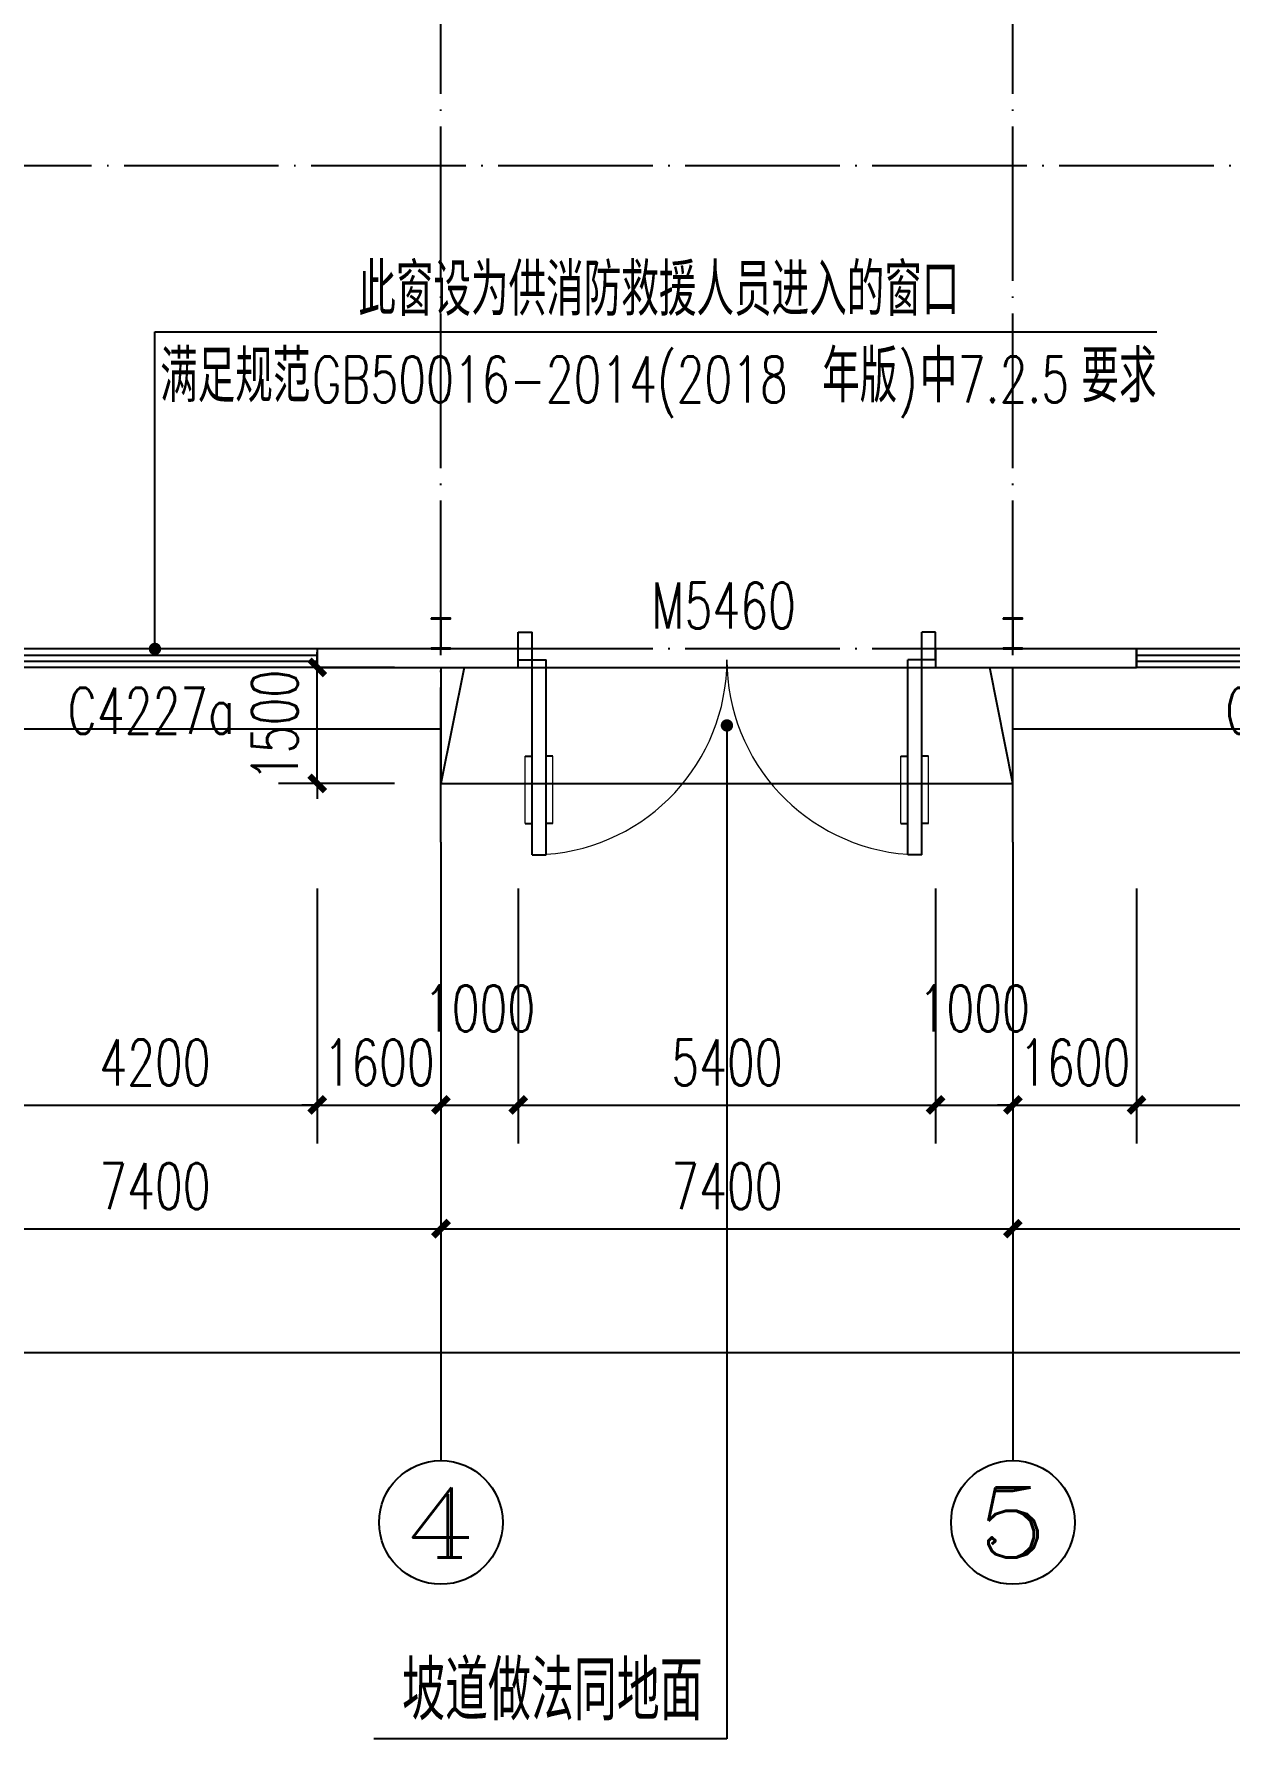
# Model space of a CAD drawing. Extents: x 13898408 to 14113608, y -853943 to -68012.
# Drawn here: x 13933544 to 13949016, y -303743 to -281690 of the extents above; entities that cross this region are included whole.
import ezdxf
from ezdxf.enums import TextEntityAlignment as Align

# ---------------------------------------------------------------- set-up
doc = ezdxf.new("R2010")
doc.units = 0
doc.header["$LTSCALE"] = 1000
doc.header["$MEASUREMENT"] = 0
doc.linetypes.add('DOTE', pattern=[2.42, 2, -0.2, 0.02, -0.2])
for name, color, linetype in [('AXIS', 3, 'Continuous'), ('AXIS_TEXT', 7, 'Continuous'), ('COLUMN', 2, 'Continuous'), ('DIM_LEAD', 3, 'Continuous'), ('DOTE', 1, 'DOTE'), ('PUB_DIM', 3, 'Continuous'), ('PUB_TEXT', 7, 'Continuous'), ('WALL-PARAPET', 6, 'Continuous'), ('WINDOW', 4, 'Continuous'), ('WINDOW_TEXT', 7, 'Continuous')]:
    doc.layers.add(name, color=color, linetype=linetype)
doc.styles.add('_TCH_AXIS', font='COMPLEX', dxfattribs={"bigfont": 'GBCBIG'})
doc.styles.add('_TCH_DIM', font='SIMPLEX', dxfattribs={"bigfont": 'GBCBIG'})
doc.styles.add('_TCH_DIM_T3', font='SIMPLEX', dxfattribs={"width": 0.705882, "bigfont": 'GBCBIG'})
doc.styles.add('_TCH_WINDOW', font='SIMPLEX', dxfattribs={"height": 3.5, "bigfont": 'GBCBIG'})
doc.styles.add('COMPLEX', font='COMPLEX')
doc.dimstyles.new('_TCH_ARCH&&200', dxfattribs={"dimtxt": 595, "dimasz": 200, "dimexe": 500, "dimexo": 600, "dimgap": 252.5, "dimtad": 1, "dimdec": 0, "dimzin": 0, "dimdsep": 46, "dimtxsty": '_TCH_DIM_T3', "dimblk": 'ARCHTICK', "dimcen": 0.09, "dimclrt": 7, "dimazin": 2, "dimtfac": 1, "dimtdec": 0, "dimtix": 1, "dimtmove": 2, "dimatfit": 3, "dimfxl": 0, "dimtolj": 1, "dimtzin": 0, "dimarcsym": 0})

# ---------------------------------------------------------------- blocks, each defined once
blk = doc.blocks.new('A$C797E1D2B')
at = {"layer": 'COLUMN'}
h = blk.add_hatch(color=256, dxfattribs=at)
h.paths.add_polyline_path([(125, 400), (250, 400), (250, 388), (130, 388), (130, 200), (125, 200)])
h.paths.add_polyline_path([(0, 400), (125, 400), (125, 200), (120, 200), (120, 388), (0, 388)])
h.paths.add_polyline_path([(0, 12), (120, 12), (120, 200), (125, 200), (125, 0), (0, 0)])
h.paths.add_polyline_path([(125, 200), (130, 200), (130, 12), (250, 12), (250, 0), (125, 0)])
blk.add_lwpolyline([(250, 0), (250, 12), (130, 12), (130, 388), (250, 388), (250, 400), (0, 400), (0, 388), (120, 388), (120, 12), (0, 12), (0, 0)], close=True, dxfattribs=at)
blk = doc.blocks.new('_AXISO')
blk.add_circle((0, 0), 0.5)
at = {"layer": 'AXIS_TEXT', "style": 'COMPLEX', "width": 1.041667}
blk.add_attdef('A', text='', height=0.56, dxfattribs=at).set_placement((-0.25, -0.28), (0.25, -0.28), align=Align.FIT)
blk = doc.blocks.new('_ArchTick')
at = {"color": 0, "linetype": 'ByBlock', "const_width": 0.4}
blk.add_lwpolyline([(-0.5, -0.5), (0.5, 0.5)], dxfattribs=at)
blk = doc.blocks.new('*D58')
at = {"layer": 'AXIS', "color": 0, "lineweight": -2}
for p, q in [((13916368, -292743), (13916368, -299243)), ((14079648, -292743), (14079648, -299243)), ((13916368, -298743), (14079648, -298743))]:
    blk.add_line(p, q, dxfattribs=at)
at = {"layer": 'Defpoints', "color": 0}
for p in [(13916368, -292143), (14079648, -292143), (14079648, -298743)]:
    blk.add_point(p, dxfattribs=at)
at = {"layer": 'AXIS', "color": 0, "lineweight": -2, "xscale": 200, "yscale": 200, "zscale": 200, "rotation": 180}
blk.add_blockref('_ArchTick', (13916368, -298743), dxfattribs=at)
at = {"layer": 'AXIS', "color": 0, "lineweight": -2, "xscale": 200, "yscale": 200, "zscale": 200}
blk.add_blockref('_ArchTick', (14079648, -298743), dxfattribs=at)
at = {"layer": 'AXIS', "color": 7, "insert": (13998008, -298193), "char_height": 595, "attachment_point": 5, "style": '_TCH_DIM_T3'}
blk.add_mtext('\\A1;163280', dxfattribs=at)
blk = doc.blocks.new('*D64')
at = {"layer": 'AXIS', "color": 0, "lineweight": -2}
for p, q in [((13931408, -292743), (13931408, -297643)), ((13938808, -292743), (13938808, -297643)), ((13931408, -297143), (13938808, -297143))]:
    blk.add_line(p, q, dxfattribs=at)
at = {"layer": 'Defpoints', "color": 0}
for p in [(13931408, -292143), (13938808, -292143), (13938808, -297143)]:
    blk.add_point(p, dxfattribs=at)
at = {"layer": 'AXIS', "color": 0, "lineweight": -2, "xscale": 200, "yscale": 200, "zscale": 200, "rotation": 180}
blk.add_blockref('_ArchTick', (13931408, -297143), dxfattribs=at)
at = {"layer": 'AXIS', "color": 0, "lineweight": -2, "xscale": 200, "yscale": 200, "zscale": 200}
blk.add_blockref('_ArchTick', (13938808, -297143), dxfattribs=at)
at = {"layer": 'AXIS', "color": 7, "insert": (13935108, -296593), "char_height": 595, "attachment_point": 5, "style": '_TCH_DIM_T3'}
blk.add_mtext('\\A1;7400', dxfattribs=at)
blk = doc.blocks.new('*D65')
at = {"layer": 'AXIS', "color": 0, "lineweight": -2}
for p, q in [((13938808, -292743), (13938808, -297643)), ((13946208, -292743), (13946208, -297643)), ((13938808, -297143), (13946208, -297143))]:
    blk.add_line(p, q, dxfattribs=at)
at = {"layer": 'Defpoints', "color": 0}
for p in [(13938808, -292143), (13946208, -292143), (13946208, -297143)]:
    blk.add_point(p, dxfattribs=at)
at = {"layer": 'AXIS', "color": 0, "lineweight": -2, "xscale": 200, "yscale": 200, "zscale": 200, "rotation": 180}
blk.add_blockref('_ArchTick', (13938808, -297143), dxfattribs=at)
at = {"layer": 'AXIS', "color": 0, "lineweight": -2, "xscale": 200, "yscale": 200, "zscale": 200}
blk.add_blockref('_ArchTick', (13946208, -297143), dxfattribs=at)
at = {"layer": 'AXIS', "color": 7, "insert": (13942508, -296593), "char_height": 595, "attachment_point": 5, "style": '_TCH_DIM_T3'}
blk.add_mtext('\\A1;7400', dxfattribs=at)
blk = doc.blocks.new('*D66')
at = {"layer": 'AXIS', "color": 0, "lineweight": -2}
for p, q in [((13946208, -292743), (13946208, -297643)), ((13953608, -292743), (13953608, -297643)), ((13946208, -297143), (13953608, -297143))]:
    blk.add_line(p, q, dxfattribs=at)
at = {"layer": 'Defpoints', "color": 0}
for p in [(13946208, -292143), (13953608, -292143), (13953608, -297143)]:
    blk.add_point(p, dxfattribs=at)
at = {"layer": 'AXIS', "color": 0, "lineweight": -2, "xscale": 200, "yscale": 200, "zscale": 200, "rotation": 180}
blk.add_blockref('_ArchTick', (13946208, -297143), dxfattribs=at)
at = {"layer": 'AXIS', "color": 0, "lineweight": -2, "xscale": 200, "yscale": 200, "zscale": 200}
blk.add_blockref('_ArchTick', (13953608, -297143), dxfattribs=at)
at = {"layer": 'AXIS', "color": 7, "insert": (13949908, -296593), "char_height": 595, "attachment_point": 5, "style": '_TCH_DIM_T3'}
blk.add_mtext('\\A1;7400', dxfattribs=at)
blk = doc.blocks.new('$DorLib2D$00000011')
for p, q in [((-0.4667, 0.4709), (-0.4667, -0.0625)), ((-0.4667, 0.4709), (-0.4333, 0.4709)), ((-0.4333, 0.4709), (-0.4333, 0.0042)), ((0.4333, 0.4709), (0.4333, 0.0042)), ((0.4667, 0.4709), (0.4333, 0.4709)), ((0.4667, 0.4709), (0.4667, -0.0625)), ((-0.4833, 0.3962), (-0.4667, 0.3962)), ((-0.4167, 0.3962), (-0.4333, 0.3962)), ((0.4167, 0.3962), (0.4333, 0.3962)), ((0.4833, 0.3962), (0.4667, 0.3962)), ((-0.4833, 0.2346), (-0.4667, 0.2346)), ((-0.4167, 0.2346), (-0.4333, 0.2346)), ((0.4167, 0.2346), (0.4333, 0.2346)), ((0.4833, 0.2346), (0.4667, 0.2346)), ((-0.5, 0.0042), (-0.4333, 0.0042)), ((-0.5, 0.0042), (-0.5, -0.0625)), ((0.5, 0.0042), (0.4333, 0.0042)), ((0.5, 0.0042), (0.5, -0.0625)), ((-0.5, -0.0625), (-0.4667, -0.0625)), ((0.5, -0.0625), (0.4667, -0.0625))]:
    blk.add_line(p, q)
at = {"lineweight": 13}
for p, q in [((-0.4833, 0.3962), (-0.4833, 0.2346)), ((-0.4167, 0.3962), (-0.4167, 0.2346)), ((0.4167, 0.3962), (0.4167, 0.2346)), ((0.4833, 0.3962), (0.4833, 0.2346))]:
    blk.add_line(p, q, dxfattribs=at)
for centre, start, end in [((-0.4667, 0.0042), 0, 85.904), ((0.4667, 0.0042), 94.096, 180)]:
    blk.add_arc(centre, 0.4667, start, end, dxfattribs=at)
blk = doc.blocks.new('$TCHSYS$WIN2D')
for p, q in [((-0.5, 0.5), (0.5, 0.5)), ((-0.5, 0.5), (-0.5, -0.5)), ((0.5, 0.5), (0.5, -0.5)), ((0.5, 0.1667), (-0.5, 0.1667)), ((0.5, -0.1667), (-0.5, -0.1667)), ((-0.5, -0.5), (0.5, -0.5))]:
    blk.add_line(p, q)
blk = doc.blocks.new('*D328')
at = {"layer": 'Defpoints', "color": 0}
for p in [(13937208, -289883), (13938808, -289883), (13938808, -291383)]:
    blk.add_point(p, dxfattribs=at)
at = {"layer": 'PUB_DIM', "color": 0, "lineweight": -2}
for p, q in [((13937208, -289883), (13937208, -289683)), ((13938208, -289883), (13936708, -289883)), ((13937208, -291383), (13937208, -289883)), ((13938208, -291383), (13936708, -291383)), ((13937208, -291383), (13937208, -291583))]:
    blk.add_line(p, q, dxfattribs=at)
at = {"layer": 'PUB_DIM', "color": 0, "lineweight": -2, "xscale": 200, "yscale": 200, "zscale": 200}
for p, rotation in [((13937208, -289883), 270), ((13937208, -291383), 90)]:
    blk.add_blockref('_ArchTick', p, dxfattribs=dict(at, rotation=rotation))
at = {"layer": 'PUB_DIM', "color": 7, "insert": (13936658, -290633), "char_height": 595, "attachment_point": 5, "rotation": 90, "style": '_TCH_DIM_T3'}
blk.add_mtext('\\A1;1500', dxfattribs=at)
blk = doc.blocks.new('*D358')
at = {"layer": 'Defpoints', "color": 0}
for p in [(13933008, -292143), (13937208, -292143), (13937208, -295543)]:
    blk.add_point(p, dxfattribs=at)
at = {"layer": 'PUB_DIM', "color": 0, "lineweight": -2}
for p, q in [((13933008, -292743), (13933008, -296043)), ((13937208, -292743), (13937208, -296043)), ((13933008, -295543), (13937208, -295543))]:
    blk.add_line(p, q, dxfattribs=at)
at = {"layer": 'PUB_DIM', "color": 0, "lineweight": -2, "xscale": 200, "yscale": 200, "zscale": 200, "rotation": 180}
blk.add_blockref('_ArchTick', (13933008, -295543), dxfattribs=at)
at = {"layer": 'PUB_DIM', "color": 0, "lineweight": -2, "xscale": 200, "yscale": 200, "zscale": 200}
blk.add_blockref('_ArchTick', (13937208, -295543), dxfattribs=at)
at = {"layer": 'PUB_DIM', "color": 7, "insert": (13935108, -294993), "char_height": 595, "attachment_point": 5, "style": '_TCH_DIM_T3'}
blk.add_mtext('\\A1;4200', dxfattribs=at)
blk = doc.blocks.new('*D359')
at = {"layer": 'Defpoints', "color": 0}
for p in [(13937208, -292143), (13938808, -292143), (13938808, -295543)]:
    blk.add_point(p, dxfattribs=at)
at = {"layer": 'PUB_DIM', "color": 0, "lineweight": -2}
for p, q in [((13937208, -292743), (13937208, -296043)), ((13938808, -292743), (13938808, -296043)), ((13937208, -295543), (13937008, -295543)), ((13937208, -295543), (13938808, -295543)), ((13938808, -295543), (13939008, -295543))]:
    blk.add_line(p, q, dxfattribs=at)
at = {"layer": 'PUB_DIM', "color": 0, "lineweight": -2, "xscale": 200, "yscale": 200, "zscale": 200}
blk.add_blockref('_ArchTick', (13937208, -295543), dxfattribs=at)
at = {"layer": 'PUB_DIM', "color": 0, "lineweight": -2, "xscale": 200, "yscale": 200, "zscale": 200, "rotation": 180}
blk.add_blockref('_ArchTick', (13938808, -295543), dxfattribs=at)
at = {"layer": 'PUB_DIM', "color": 7, "insert": (13938008, -294993), "char_height": 595, "attachment_point": 5, "style": '_TCH_DIM_T3'}
blk.add_mtext('\\A1;1600', dxfattribs=at)
blk = doc.blocks.new('*D360')
at = {"layer": 'Defpoints', "color": 0}
for p in [(13938808, -292143), (13939808, -292143), (13939808, -295543)]:
    blk.add_point(p, dxfattribs=at)
at = {"layer": 'PUB_DIM', "color": 0, "lineweight": -2}
for p, q in [((13938808, -292743), (13938808, -296043)), ((13939808, -292743), (13939808, -296043)), ((13938808, -295543), (13939808, -295543))]:
    blk.add_line(p, q, dxfattribs=at)
at = {"layer": 'PUB_DIM', "color": 0, "lineweight": -2, "xscale": 200, "yscale": 200, "zscale": 200, "rotation": 180}
blk.add_blockref('_ArchTick', (13938808, -295543), dxfattribs=at)
at = {"layer": 'PUB_DIM', "color": 0, "lineweight": -2, "xscale": 200, "yscale": 200, "zscale": 200}
blk.add_blockref('_ArchTick', (13939808, -295543), dxfattribs=at)
at = {"layer": 'PUB_DIM', "color": 7, "insert": (13939308, -294293), "char_height": 595, "attachment_point": 5, "style": '_TCH_DIM_T3'}
blk.add_mtext('\\A1;1000', dxfattribs=at)
blk = doc.blocks.new('*D361')
at = {"layer": 'Defpoints', "color": 0}
for p in [(13939808, -292143), (13945208, -292143), (13945208, -295543)]:
    blk.add_point(p, dxfattribs=at)
at = {"layer": 'PUB_DIM', "color": 0, "lineweight": -2}
for p, q in [((13939808, -292743), (13939808, -296043)), ((13945208, -292743), (13945208, -296043)), ((13939808, -295543), (13945208, -295543))]:
    blk.add_line(p, q, dxfattribs=at)
at = {"layer": 'PUB_DIM', "color": 0, "lineweight": -2, "xscale": 200, "yscale": 200, "zscale": 200, "rotation": 180}
blk.add_blockref('_ArchTick', (13939808, -295543), dxfattribs=at)
at = {"layer": 'PUB_DIM', "color": 0, "lineweight": -2, "xscale": 200, "yscale": 200, "zscale": 200}
blk.add_blockref('_ArchTick', (13945208, -295543), dxfattribs=at)
at = {"layer": 'PUB_DIM', "color": 7, "insert": (13942508, -294993), "char_height": 595, "attachment_point": 5, "style": '_TCH_DIM_T3'}
blk.add_mtext('\\A1;5400', dxfattribs=at)
blk = doc.blocks.new('*D362')
at = {"layer": 'Defpoints', "color": 0}
for p in [(13945208, -292143), (13946208, -292143), (13946208, -295543)]:
    blk.add_point(p, dxfattribs=at)
at = {"layer": 'PUB_DIM', "color": 0, "lineweight": -2}
for p, q in [((13945208, -292743), (13945208, -296043)), ((13946208, -292743), (13946208, -296043)), ((13945208, -295543), (13946208, -295543))]:
    blk.add_line(p, q, dxfattribs=at)
at = {"layer": 'PUB_DIM', "color": 0, "lineweight": -2, "xscale": 200, "yscale": 200, "zscale": 200, "rotation": 180}
blk.add_blockref('_ArchTick', (13945208, -295543), dxfattribs=at)
at = {"layer": 'PUB_DIM', "color": 0, "lineweight": -2, "xscale": 200, "yscale": 200, "zscale": 200}
blk.add_blockref('_ArchTick', (13946208, -295543), dxfattribs=at)
at = {"layer": 'PUB_DIM', "color": 7, "insert": (13945708, -294293), "char_height": 595, "attachment_point": 5, "style": '_TCH_DIM_T3'}
blk.add_mtext('\\A1;1000', dxfattribs=at)
blk = doc.blocks.new('*D363')
at = {"layer": 'Defpoints', "color": 0}
for p in [(13946208, -292143), (13947808, -292143), (13947808, -295543)]:
    blk.add_point(p, dxfattribs=at)
at = {"layer": 'PUB_DIM', "color": 0, "lineweight": -2}
for p, q in [((13946208, -292743), (13946208, -296043)), ((13947808, -292743), (13947808, -296043)), ((13946208, -295543), (13946008, -295543)), ((13946208, -295543), (13947808, -295543)), ((13947808, -295543), (13948008, -295543))]:
    blk.add_line(p, q, dxfattribs=at)
at = {"layer": 'PUB_DIM', "color": 0, "lineweight": -2, "xscale": 200, "yscale": 200, "zscale": 200}
blk.add_blockref('_ArchTick', (13946208, -295543), dxfattribs=at)
at = {"layer": 'PUB_DIM', "color": 0, "lineweight": -2, "xscale": 200, "yscale": 200, "zscale": 200, "rotation": 180}
blk.add_blockref('_ArchTick', (13947808, -295543), dxfattribs=at)
at = {"layer": 'PUB_DIM', "color": 7, "insert": (13947008, -294993), "char_height": 595, "attachment_point": 5, "style": '_TCH_DIM_T3'}
blk.add_mtext('\\A1;1600', dxfattribs=at)
blk = doc.blocks.new('*D364')
at = {"layer": 'Defpoints', "color": 0}
for p in [(13947808, -292143), (13952008, -292143), (13952008, -295543)]:
    blk.add_point(p, dxfattribs=at)
at = {"layer": 'PUB_DIM', "color": 0, "lineweight": -2}
for p, q in [((13947808, -292743), (13947808, -296043)), ((13952008, -292743), (13952008, -296043)), ((13947808, -295543), (13952008, -295543))]:
    blk.add_line(p, q, dxfattribs=at)
at = {"layer": 'PUB_DIM', "color": 0, "lineweight": -2, "xscale": 200, "yscale": 200, "zscale": 200, "rotation": 180}
blk.add_blockref('_ArchTick', (13947808, -295543), dxfattribs=at)
at = {"layer": 'PUB_DIM', "color": 0, "lineweight": -2, "xscale": 200, "yscale": 200, "zscale": 200}
blk.add_blockref('_ArchTick', (13952008, -295543), dxfattribs=at)
at = {"layer": 'PUB_DIM', "color": 7, "insert": (13949908, -294993), "char_height": 595, "attachment_point": 5, "style": '_TCH_DIM_T3'}
blk.add_mtext('\\A1;4200', dxfattribs=at)

msp = doc.modelspace()

# ---------------------------------------------------------------- linework, layer by layer
at = {"ltscale": 0.5}
for p, q in [((13939108, -289883.1), (13938808, -291383.1)), ((13946208, -291383.1), (13945908, -289883.1))]:
    msp.add_line(p, q, dxfattribs=at)
for points in [[(13938808, -290683.1), (13915568, -290683.1), (13915568, -277143.1)], [(13938808, -289883.1), (13938808, -291383.1), (13946208, -291383.1), (13946208, -289883.1)], [(13990608, -290683.1), (13946208, -290683.1)]]:
    msp.add_lwpolyline(points, dxfattribs=at)
at = {"layer": 'AXIS'}
for p, q in [((13938808, -292143.1), (13938808, -300143.1)), ((13946208, -292143.1), (13946208, -300143.1))]:
    msp.add_line(p, q, dxfattribs=at)
at = {"layer": 'DIM_LEAD'}
for p, q in [((13935108, -289643.1), (13935108, -285543.1)), ((13935108, -285543.1), (13948069.7, -285543.1)), ((13942508, -290633.1), (13942508, -303743.1)), ((13942508, -303743.1), (13937941.2, -303743.1))]:
    msp.add_line(p, q, dxfattribs=at)
at = {"layer": 'DIM_LEAD', "const_width": 80}
for points in [[(13935108, -289683.1, 1), (13935108, -289603.1, 1)], [(13942508, -290593.1, 1), (13942508, -290673.1, 1)]]:
    msp.add_lwpolyline(points, format="xyb", close=True, dxfattribs=at)
at = {"layer": 'DOTE'}
for p, q in [((13938808, -292143.1), (13938808, -237143.1)), ((13946208, -292143.1), (13946208, -237143.1)), ((14081908, -283393.1), (13914108, -283393.1)), ((14081908, -289643.1), (13914108, -289643.1))]:
    msp.add_line(p, q, dxfattribs=at)
at = {"layer": 'WALL-PARAPET'}
for p, q in [((13939808, -289643.1), (13937208, -289643.1)), ((13937208, -289643.1), (13937208, -289883.1)), ((13939808, -289883.1), (13939808, -289643.1)), ((13947808, -289643.1), (13945208, -289643.1)), ((13945208, -289643.1), (13945208, -289883.1)), ((13947808, -289883.1), (13947808, -289643.1)), ((13937208, -289883.1), (13939808, -289883.1)), ((13945208, -289883.1), (13947808, -289883.1))]:
    msp.add_line(p, q, dxfattribs=at)
at = {"layer": 'WINDOW'}
msp.add_line((13939808, -289883.1), (13945208, -289883.1), dxfattribs=at)

# ---------------------------------------------------------------- block references
at = {"rotation": 180}
for p in [(13938933, -289243.1), (13946333, -289243.1)]:
    msp.add_blockref('A$C797E1D2B', p, dxfattribs=at)
at = {"layer": 'AXIS'}
ref = msp.add_blockref('_AXISO', (13938808, -300943.1), dxfattribs=dict(at, xscale=1600, yscale=1600, zscale=1600))
ref.add_attrib('A', '4', dxfattribs={"layer": 'AXIS_TEXT', "ltscale": 0.5, "height": 905.1, "style": '_TCH_AXIS', "width": 1.3125}).set_placement((13938355.4, -301395.6), (13939260.5, -301395.6), align=Align.FIT)
ref = msp.add_blockref('_AXISO', (13946208, -300943.1), dxfattribs=dict(at, xscale=1600, yscale=1600, zscale=1600))
ref.add_attrib('A', '5', dxfattribs={"layer": 'AXIS_TEXT', "ltscale": 0.5, "height": 905.1, "style": '_TCH_AXIS', "width": 1.5}).set_placement((13945755.4, -301395.6), (13946660.5, -301395.6), align=Align.FIT)
at = {"layer": 'WINDOW'}
ref = msp.add_blockref('$DorLib2D$00000011', (13942508, -289763.1), dxfattribs=dict(at, xscale=-5400, yscale=-5400, zscale=-5400))
ref.add_attrib('A', 'M5460', (13941528, -289380.8), dxfattribs={"layer": 'WINDOW_TEXT', "ltscale": 0.5, "height": 595, "style": '_TCH_WINDOW', "width": 0.705882})
ref = msp.add_blockref('$TCHSYS$WIN2D', (13935108, -289763.1), dxfattribs=dict(at, xscale=-4200, yscale=240, zscale=-4200))
ref.add_attrib('A', 'C4227a', (13933978, -290740.4), dxfattribs={"layer": 'WINDOW_TEXT', "ltscale": 0.5, "height": 595, "style": '_TCH_WINDOW', "width": 0.705882})
ref = msp.add_blockref('$TCHSYS$WIN2D', (13949908, -289763.1), dxfattribs=dict(at, xscale=-4200, yscale=240, zscale=-4200))
ref.add_attrib('A', 'C4227', (13948958, -290740.4), dxfattribs={"layer": 'WINDOW_TEXT', "ltscale": 0.5, "height": 595, "style": '_TCH_WINDOW', "width": 0.705882})

# ---------------------------------------------------------------- texts
at = {"layer": 'PUB_TEXT', "style": '_TCH_DIM'}
for s, height, p in [('此窗设为供消防救援人员进入的窗口', 675.177, (13937738.9, -285333.1)), ('满足规范', 675.18, (13935174.4, -286453.1)), ('年版', 675.18, (13943740.3, -286453.1)), ('中', 675.2, (13945003.3, -286453.1)), ('要求', 675.18, (13947094.8, -286453.1)), ('坡道做法同地面', 771.63, (13938305.4, -303503.1))]:
    msp.add_text(s, height=height, dxfattribs=at).set_placement(p)
at = {"layer": 'PUB_TEXT', "style": '_TCH_DIM', "width": 0.705882}
for s, p in [('GB50016-2014(2018', (13937140.3, -286453.1)), (')', (13944723.3, -286453.1)), ('7.2.5', (13945494.8, -286453.1))]:
    msp.add_text(s, height=595, dxfattribs=at).set_placement(p)

# ---------------------------------------------------------------- dimensions: what is measured, and where the dimension line sits
at = {"layer": 'AXIS'}
for p1, p2, distance, text, picture, middle in [((13916368, -292143.1), (14079648, -292143.1), -6600, '163280', '*D58', (13998008, -298193.1)), ((13931408, -292143.1), (13938808, -292143.1), -5000, '7400', '*D64', (13935108, -296593.1)), ((13938808, -292143.1), (13946208, -292143.1), -5000, '7400', '*D65', (13942508, -296593.1)), ((13946208, -292143.1), (13953608, -292143.1), -5000, '7400', '*D66', (13949908, -296593.1))]:
    dim = msp.add_aligned_dim(p1=p1, p2=p2, distance=distance, text=text, dimstyle='_TCH_ARCH&&200', dxfattribs=at)
    dim.commit()
    dim.dimension.update_dxf_attribs({"geometry": picture, "text_midpoint": middle})
at = {"layer": 'PUB_DIM'}
for p1, p2, distance, text, picture, middle in [((13938808, -291383.1), (13938808, -289883.1), 1600, '1500', '*D328', (13936658, -290633.1)), ((13933008, -292143.1), (13937208, -292143.1), -3400, '4200', '*D358', (13935108, -294993.1)), ((13937208, -292143.1), (13938808, -292143.1), -3400, '1600', '*D359', (13938008, -294993.1)), ((13939808, -292143.1), (13945208, -292143.1), -3400, '5400', '*D361', (13942508, -294993.1)), ((13946208, -292143.1), (13947808, -292143.1), -3400, '1600', '*D363', (13947008, -294993.1)), ((13947808, -292143.1), (13952008, -292143.1), -3400, '4200', '*D364', (13949908, -294993.1))]:
    dim = msp.add_aligned_dim(p1=p1, p2=p2, distance=distance, text=text, dimstyle='_TCH_ARCH&&200', dxfattribs=at)
    dim.commit()
    dim.dimension.update_dxf_attribs({"geometry": picture, "text_midpoint": middle})
for base, p1, p2, picture, middle in [((13939808, -295543.1), (13938808, -292143.1), (13939808, -292143.1), '*D360', (13939308, -294293.1)), ((13946208, -295543.1), (13945208, -292143.1), (13946208, -292143.1), '*D362', (13945708, -294293.1))]:
    dim = msp.add_linear_dim(base=base, p1=p1, p2=p2, angle=0, text='1000', dimstyle='_TCH_ARCH&&200', dxfattribs=at)
    dim.commit()
    dim.dimension.update_dxf_attribs({"geometry": picture, "text_midpoint": middle, "dimtype": 161})

doc.saveas('drawing.dxf')
